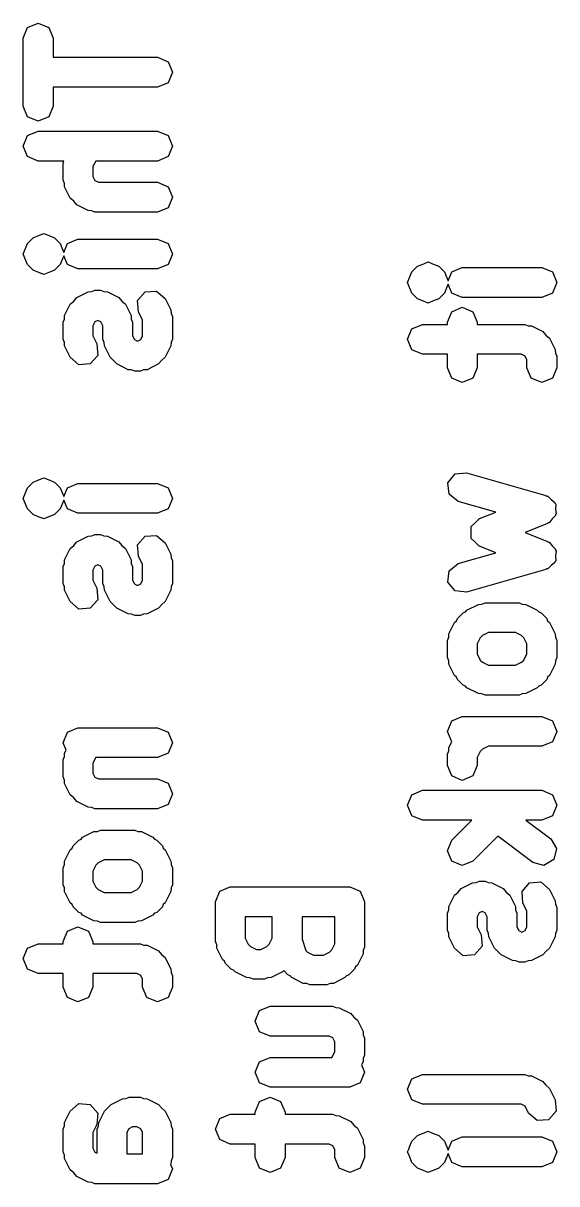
# Model space of a CAD drawing. Extents: x -6.3 to 7.5, y -8.7 to 10.5.
# Drawn here: x 5.725 to 7.513, y 0.849 to 4.739 of the extents above; entities that cross this region are included whole.
import ezdxf

# ---------------------------------------------------------------- set-up
doc = ezdxf.new("R2010")
doc.units = 0
doc.layers.add('BLACK', color=7, linetype='CONTINUOUS')

msp = doc.modelspace()

# ---------------------------------------------------------------- linework, layer by layer
at = {"layer": 'BLACK', "linetype": 'CONTINUOUS'}
for p, q in [((5.72524, 4.68945), (5.73988, 4.72481)), ((5.73988, 4.72481), (5.77524, 4.73945)), ((5.77524, 4.73945), (5.81059, 4.72481)), ((5.81059, 4.72481), (5.82524, 4.68945)), ((5.72524, 4.46088), (5.72524, 4.68945)), ((5.82524, 4.68945), (5.82524, 4.62517)), ((5.82524, 4.62517), (6.17524, 4.62517)), ((6.17524, 4.62517), (6.21059, 4.61052)), ((6.21059, 4.61052), (6.22524, 4.57517)), ((6.22524, 4.57517), (6.21059, 4.53981)), ((6.17524, 4.52517), (5.82524, 4.52517)), ((5.82524, 4.52517), (5.82524, 4.46088)), ((6.21059, 4.53981), (6.17524, 4.52517)), ((5.73988, 4.42552), (5.72524, 4.46088)), ((5.82524, 4.46088), (5.81059, 4.42552)), ((5.77524, 4.41088), (5.73988, 4.42552)), ((5.81059, 4.42552), (5.77524, 4.41088)), ((5.72524, 4.32755), (5.73988, 4.3629)), ((5.73988, 4.3629), (5.77524, 4.37755)), ((5.77524, 4.37755), (6.17524, 4.37755)), ((6.17524, 4.37755), (6.21059, 4.3629)), ((6.21059, 4.3629), (6.22524, 4.32755)), ((5.73988, 4.29219), (5.72524, 4.32755)), ((6.22524, 4.32755), (6.21059, 4.29219)), ((5.77524, 4.27755), (5.73988, 4.29219)), ((6.21059, 4.29219), (6.17524, 4.27755)), ((5.86153, 4.27755), (5.77524, 4.27755)), ((5.85857, 4.2704), (5.86153, 4.27755)), ((5.85857, 4.21326), (5.85857, 4.2704)), ((5.96804, 4.27755), (5.95857, 4.2586)), ((5.95857, 4.2586), (5.95857, 4.22506)), ((6.17524, 4.27755), (5.96804, 4.27755)), ((5.86302, 4.20251), (5.85857, 4.21326)), ((5.86385, 4.1909), (5.86302, 4.20251)), ((5.95857, 4.22506), (5.96488, 4.21243)), ((5.96488, 4.21243), (5.97751, 4.20612)), ((5.97751, 4.20612), (6.17524, 4.20612)), ((6.17524, 4.20612), (6.21059, 4.19147)), ((5.8829, 4.1528), (5.86385, 4.1909)), ((6.21059, 4.19147), (6.22524, 4.15612)), ((5.89487, 4.14242), (5.8829, 4.1528)), ((5.90526, 4.13044), (5.89487, 4.14242)), ((5.94335, 4.1114), (5.90526, 4.13044)), ((6.22524, 4.15612), (6.21059, 4.12076)), ((5.95496, 4.11057), (5.94335, 4.1114)), ((5.96571, 4.10612), (5.95496, 4.11057)), ((6.17524, 4.10612), (5.96571, 4.10612)), ((6.21059, 4.12076), (6.17524, 4.10612)), ((5.73988, 4.001), (5.75893, 4.02004)), ((5.75893, 4.02005), (5.77964, 4.02862)), ((5.75893, 4.02004), (5.75893, 4.02005)), ((5.75893, 4.02004), (5.75893, 4.02004)), ((5.77964, 4.02862), (5.79428, 4.03469)), ((5.79428, 4.03469), (5.79428, 4.03469)), ((5.79428, 4.03469), (5.80893, 4.02862)), ((5.80893, 4.02862), (5.82964, 4.02004)), ((5.82964, 4.02004), (5.82964, 4.02004)), ((5.82964, 4.02004), (5.82964, 4.02004)), ((5.82964, 4.02004), (5.84869, 4.001)), ((5.87321, 4.001), (5.90857, 4.01564)), ((5.90857, 4.01564), (6.17524, 4.01564)), ((6.17524, 4.01564), (6.21059, 4.001)), ((5.72524, 3.96564), (5.73988, 4.001)), ((5.84869, 4.001), (5.85475, 3.98635)), ((5.85475, 3.98635), (5.86095, 3.97139)), ((5.86095, 3.97139), (5.87321, 4.001)), ((6.21059, 4.001), (6.22524, 3.96564)), ((5.73988, 3.93029), (5.72524, 3.96564)), ((5.75893, 3.91124), (5.73988, 3.93029)), ((5.84869, 3.93029), (5.82964, 3.91124)), ((5.85658, 3.94934), (5.84869, 3.93029)), ((5.86095, 3.95989), (5.85658, 3.94934)), ((5.87321, 3.93029), (5.86095, 3.95989)), ((5.90857, 3.91564), (5.87321, 3.93029)), ((6.21059, 3.93029), (6.17524, 3.91564)), ((6.22524, 3.96564), (6.21059, 3.93029)), ((7.04693, 3.92481), (7.06764, 3.93339)), ((7.06764, 3.93339), (7.08228, 3.93945)), ((7.08228, 3.93945), (7.08228, 3.93945)), ((7.08228, 3.93945), (7.09693, 3.93338)), ((7.09693, 3.93338), (7.11764, 3.92481)), ((5.77964, 3.90266), (5.75893, 3.91124)), ((5.75893, 3.91124), (5.75893, 3.91124)), ((5.75893, 3.91124), (5.75893, 3.91124)), ((5.79428, 3.89659), (5.77964, 3.90266)), ((5.81641, 3.90576), (5.79428, 3.89659)), ((5.79428, 3.89659), (5.79428, 3.89659)), ((5.82964, 3.91124), (5.81641, 3.90576)), ((5.82964, 3.91124), (5.82964, 3.91124)), ((5.82964, 3.91124), (5.82964, 3.91124)), ((6.17524, 3.91564), (5.90857, 3.91564)), ((7.01324, 3.8704), (7.02788, 3.90576)), ((7.02788, 3.90576), (7.04693, 3.92481)), ((7.04693, 3.92481), (7.04693, 3.92481)), ((7.04693, 3.92481), (7.04693, 3.92481)), ((7.11764, 3.92481), (7.11764, 3.92481)), ((7.11764, 3.92481), (7.11764, 3.92481)), ((7.11764, 3.92481), (7.13669, 3.90576)), ((7.13669, 3.90576), (7.14275, 3.89111)), ((7.14275, 3.89111), (7.14895, 3.87615)), ((7.14895, 3.87615), (7.16121, 3.90576)), ((7.16121, 3.90576), (7.19657, 3.9204)), ((7.19657, 3.9204), (7.46324, 3.9204)), ((7.46324, 3.9204), (7.49859, 3.90576)), ((7.49859, 3.90576), (7.51324, 3.8704)), ((7.02788, 3.83505), (7.01324, 3.8704)), ((7.14458, 3.8541), (7.13669, 3.83505)), ((7.14895, 3.86466), (7.14458, 3.8541)), ((7.16121, 3.83505), (7.14895, 3.86466)), ((7.51324, 3.8704), (7.49859, 3.83505)), ((5.89487, 3.80791), (5.90526, 3.81989)), ((5.90526, 3.81989), (5.94335, 3.83893)), ((5.94335, 3.83893), (5.95496, 3.83976)), ((5.95496, 3.83976), (5.96571, 3.84421)), ((5.96571, 3.84421), (5.98476, 3.84421)), ((5.98476, 3.84421), (5.99551, 3.83976)), ((5.99551, 3.83976), (6.00712, 3.83893)), ((6.00712, 3.83893), (6.04521, 3.81989)), ((6.04521, 3.81989), (6.0556, 3.80791)), ((6.10875, 3.81002), (6.13383, 3.83893)), ((6.13383, 3.83893), (6.172, 3.84165)), ((6.172, 3.84165), (6.20091, 3.81657)), ((6.20091, 3.81657), (6.21996, 3.77848)), ((7.04693, 3.816), (7.02788, 3.83505)), ((7.06136, 3.81002), (7.04693, 3.816)), ((7.04693, 3.816), (7.04693, 3.816)), ((7.04693, 3.816), (7.04693, 3.816)), ((7.11764, 3.816), (7.09693, 3.80742)), ((7.13669, 3.83505), (7.11764, 3.816)), ((7.11764, 3.816), (7.11764, 3.816)), ((7.11764, 3.816), (7.11764, 3.816)), ((7.19657, 3.8204), (7.16121, 3.83505)), ((7.46324, 3.8204), (7.19657, 3.8204)), ((7.49859, 3.83505), (7.46324, 3.8204)), ((5.86385, 3.75943), (5.8829, 3.79753)), ((5.8829, 3.79753), (5.89487, 3.80791)), ((6.0556, 3.80791), (6.06758, 3.79753)), ((6.06758, 3.79753), (6.08662, 3.75943)), ((6.11147, 3.77185), (6.10875, 3.81002)), ((6.21996, 3.77848), (6.22078, 3.76687)), ((7.08228, 3.80136), (7.06136, 3.81002)), ((7.09693, 3.80742), (7.08228, 3.80136)), ((7.08228, 3.80136), (7.08228, 3.80136)), ((7.16121, 3.77243), (7.19657, 3.78707)), ((7.19657, 3.78707), (7.23192, 3.77243)), ((5.85857, 3.73707), (5.86302, 3.74782)), ((5.85857, 3.67993), (5.85857, 3.73707)), ((5.86302, 3.74782), (5.86385, 3.75943)), ((5.96488, 3.7379), (5.95857, 3.72527)), ((5.97524, 3.74307), (5.96488, 3.7379)), ((5.98559, 3.7379), (5.97524, 3.74307)), ((5.9919, 3.72527), (5.98559, 3.7379)), ((6.08662, 3.75943), (6.08745, 3.74782)), ((6.08745, 3.74782), (6.0919, 3.73707)), ((6.0919, 3.73707), (6.0919, 3.69173)), ((6.12524, 3.74431), (6.11147, 3.77185)), ((6.12524, 3.69173), (6.12524, 3.74431)), ((6.22078, 3.76687), (6.22524, 3.75612)), ((6.22524, 3.75612), (6.22524, 3.67993)), ((7.14657, 3.73707), (7.16121, 3.77243)), ((7.14657, 3.72993), (7.14657, 3.73707)), ((7.23192, 3.77243), (7.24657, 3.73707)), ((7.24657, 3.73707), (7.24657, 3.72993)), ((5.95857, 3.72527), (5.95857, 3.69173)), ((5.9919, 3.67993), (5.9919, 3.72527)), ((7.01324, 3.67993), (7.02788, 3.71528)), ((7.02788, 3.71528), (7.06324, 3.72993)), ((7.06324, 3.72993), (7.14657, 3.72993)), ((7.24657, 3.72993), (7.40609, 3.72993)), ((7.40609, 3.72993), (7.41684, 3.72547)), ((7.41684, 3.72547), (7.42845, 3.72465)), ((7.42845, 3.72465), (7.46655, 3.7056)), ((7.46655, 3.7056), (7.47693, 3.69363)), ((5.86302, 3.66918), (5.85857, 3.67993)), ((5.86385, 3.65757), (5.86302, 3.66918)), ((5.8829, 3.61947), (5.86385, 3.65757)), ((5.95857, 3.69173), (5.97234, 3.66419)), ((5.97234, 3.66419), (5.97505, 3.62602)), ((5.99636, 3.66918), (5.9919, 3.67993)), ((5.99718, 3.65757), (5.99636, 3.66918)), ((6.01623, 3.61947), (5.99718, 3.65757)), ((6.0919, 3.69173), (6.09822, 3.6791)), ((6.09822, 3.6791), (6.10857, 3.67392)), ((6.10857, 3.67392), (6.11892, 3.6791)), ((6.11892, 3.6791), (6.12524, 3.69173)), ((6.21996, 3.65757), (6.20091, 3.61947)), ((6.22078, 3.66918), (6.21996, 3.65757)), ((6.22524, 3.67993), (6.22078, 3.66918)), ((7.02788, 3.64457), (7.01324, 3.67993)), ((7.47693, 3.69363), (7.48891, 3.68324)), ((7.48891, 3.68324), (7.50796, 3.64515)), ((5.91181, 3.5944), (5.8829, 3.61947)), ((5.97505, 3.62602), (5.94998, 3.59711)), ((6.0282, 3.60909), (6.01623, 3.61947)), ((6.20091, 3.61947), (6.18893, 3.60909)), ((7.06324, 3.62993), (7.02788, 3.64457)), ((7.14657, 3.62993), (7.06324, 3.62993)), ((7.14657, 3.58469), (7.14657, 3.62993)), ((7.39429, 3.62993), (7.24657, 3.62993)), ((7.24657, 3.62993), (7.24657, 3.58469)), ((7.40692, 3.62361), (7.39429, 3.62993)), ((7.41324, 3.61098), (7.40692, 3.62361)), ((7.50796, 3.64515), (7.50878, 3.63354)), ((7.50878, 3.63354), (7.51324, 3.62278)), ((7.51324, 3.62278), (7.51324, 3.58469)), ((5.94998, 3.59711), (5.91181, 3.5944)), ((6.03859, 3.59711), (6.0282, 3.60909)), ((6.07668, 3.57806), (6.03859, 3.59711)), ((6.17855, 3.59711), (6.14045, 3.57806)), ((6.18893, 3.60909), (6.17855, 3.59711)), ((7.16121, 3.54933), (7.14657, 3.58469)), ((7.24657, 3.58469), (7.23192, 3.54933)), ((7.41324, 3.58469), (7.41324, 3.61098)), ((7.42788, 3.54933), (7.41324, 3.58469)), ((7.51324, 3.58469), (7.49859, 3.54933)), ((6.08829, 3.57724), (6.07668, 3.57806)), ((6.09904, 3.57278), (6.08829, 3.57724)), ((6.11809, 3.57278), (6.09904, 3.57278)), ((6.12885, 3.57724), (6.11809, 3.57278)), ((6.14045, 3.57806), (6.12885, 3.57724)), ((7.19657, 3.53469), (7.16121, 3.54933)), ((7.23192, 3.54933), (7.19657, 3.53469)), ((7.46324, 3.53469), (7.42788, 3.54933)), ((7.49859, 3.54933), (7.46324, 3.53469)), ((7.17229, 3.2284), (7.2103, 3.23277)), ((7.2103, 3.23277), (7.47697, 3.15657)), ((5.73988, 3.18195), (5.75893, 3.201)), ((5.75893, 3.201), (5.77964, 3.20958)), ((5.75893, 3.201), (5.75893, 3.201)), ((5.75893, 3.201), (5.75893, 3.201)), ((5.77964, 3.20958), (5.79428, 3.21564)), ((5.79428, 3.21564), (5.79428, 3.21564)), ((5.79428, 3.21564), (5.80893, 3.20958)), ((5.80893, 3.20958), (5.82964, 3.201)), ((5.82964, 3.201), (5.82964, 3.201)), ((5.82964, 3.201), (5.82964, 3.201)), ((5.82964, 3.201), (5.84868, 3.18195)), ((5.87321, 3.18195), (5.90857, 3.19659)), ((5.90857, 3.19659), (6.17524, 3.19659)), ((6.17524, 3.19659), (6.21059, 3.18195)), ((7.14849, 3.19843), (7.17229, 3.2284)), ((7.15286, 3.16041), (7.14849, 3.19843)), ((5.72524, 3.14659), (5.73313, 3.16564)), ((5.73313, 3.16564), (5.73988, 3.18195)), ((5.73988, 3.18195), (5.73988, 3.18195)), ((5.73988, 3.18195), (5.73988, 3.18195)), ((5.84868, 3.18195), (5.84869, 3.18195)), ((5.84869, 3.18195), (5.86095, 3.15234)), ((5.86095, 3.15234), (5.87321, 3.18195)), ((6.21059, 3.18195), (6.22524, 3.14659)), ((7.18283, 3.13661), (7.15286, 3.16041)), ((7.47697, 3.15657), (7.47959, 3.1545)), ((7.47959, 3.1545), (7.48293, 3.15446)), ((7.48293, 3.15446), (7.49425, 3.14285)), ((5.73988, 3.11124), (5.72524, 3.14659)), ((5.86095, 3.14085), (5.84869, 3.11124)), ((5.87321, 3.11124), (5.86095, 3.14085)), ((6.22524, 3.14659), (6.21059, 3.11124)), ((7.30887, 3.1006), (7.18283, 3.13661)), ((7.49425, 3.14285), (7.50694, 3.13278)), ((7.50694, 3.13278), (7.50732, 3.12946)), ((7.50732, 3.12946), (7.50966, 3.12707)), ((7.50966, 3.12707), (7.50946, 3.11086)), ((5.75893, 3.09219), (5.73988, 3.11124)), ((5.73988, 3.11124), (5.73988, 3.11124)), ((5.73988, 3.11124), (5.73988, 3.11124)), ((5.77357, 3.08613), (5.75893, 3.09219)), ((5.79428, 3.07755), (5.77357, 3.08613)), ((5.82964, 3.09219), (5.79428, 3.07755)), ((5.84869, 3.11124), (5.82964, 3.09219)), ((5.90857, 3.09659), (5.87321, 3.11124)), ((6.17524, 3.09659), (5.90857, 3.09659)), ((6.21059, 3.11124), (6.17524, 3.09659)), ((7.24008, 3.06497), (7.25306, 3.07827)), ((7.25306, 3.07827), (7.25372, 3.07827)), ((7.25372, 3.07827), (7.25419, 3.07873)), ((7.25419, 3.07873), (7.30887, 3.1006)), ((7.49759, 3.07748), (7.48752, 3.06479)), ((7.50919, 3.0888), (7.49759, 3.07748)), ((7.50923, 3.09214), (7.50919, 3.0888)), ((7.51131, 3.09476), (7.50923, 3.09214)), ((7.50946, 3.11086), (7.51131, 3.09476)), ((7.22634, 3.05088), (7.2268, 3.05135)), ((7.22656, 3.03231), (7.22634, 3.05088)), ((7.2268, 3.052), (7.24008, 3.06497)), ((7.2268, 3.05135), (7.2268, 3.052)), ((7.48181, 3.06207), (7.40739, 3.03231)), ((7.4842, 3.06441), (7.48181, 3.06207)), ((7.48752, 3.06479), (7.4842, 3.06441)), ((5.89487, 2.98886), (5.90526, 3.00084)), ((5.90526, 3.00084), (5.94335, 3.01989)), ((5.94335, 3.01989), (5.95496, 3.02071)), ((5.95496, 3.02071), (5.96571, 3.02517)), ((5.96571, 3.02517), (5.98476, 3.02517)), ((5.98476, 3.02517), (5.99551, 3.02071)), ((5.99551, 3.02071), (6.00712, 3.01989)), ((6.00712, 3.01989), (6.04522, 3.00084)), ((6.04522, 3.00084), (6.0556, 2.98886)), ((6.10875, 2.99098), (6.13383, 3.01989)), ((6.13383, 3.01989), (6.172, 3.0226)), ((6.172, 3.0226), (6.20091, 2.99753)), ((6.20091, 2.99753), (6.21996, 2.95943)), ((7.22634, 3.01374), (7.22656, 3.03231)), ((7.2268, 3.01327), (7.22634, 3.01374)), ((7.2268, 3.01261), (7.2268, 3.01327)), ((7.2401, 2.99963), (7.2268, 3.01261)), ((7.25306, 2.98635), (7.2401, 2.99963)), ((7.40739, 3.03231), (7.48181, 3.00254)), ((7.48181, 3.00254), (7.4842, 3.00021)), ((7.4842, 3.00021), (7.48752, 2.99982)), ((7.48752, 2.99982), (7.49759, 2.98713)), ((5.86385, 2.94038), (5.8829, 2.97848)), ((5.8829, 2.97848), (5.89487, 2.98886)), ((6.0556, 2.98886), (6.06758, 2.97848)), ((6.06758, 2.97848), (6.08662, 2.94038)), ((6.11147, 2.9528), (6.10875, 2.99098)), ((6.21996, 2.95943), (6.22078, 2.94782)), ((7.18283, 2.928), (7.30887, 2.96401)), ((7.25372, 2.98634), (7.25306, 2.98635)), ((7.25419, 2.98588), (7.25372, 2.98634)), ((7.30887, 2.96401), (7.25419, 2.98588)), ((7.49759, 2.98713), (7.50919, 2.97581)), ((7.50919, 2.97581), (7.50923, 2.97247)), ((7.50923, 2.97247), (7.51131, 2.96985)), ((7.51131, 2.96985), (7.50946, 2.95375)), ((5.85857, 2.91802), (5.86302, 2.92877)), ((5.85857, 2.86088), (5.85857, 2.91802)), ((5.86302, 2.92877), (5.86385, 2.94038)), ((5.96488, 2.91885), (5.95857, 2.90622)), ((5.97524, 2.92403), (5.96488, 2.91885)), ((5.98559, 2.91885), (5.97524, 2.92403)), ((5.9919, 2.90622), (5.98559, 2.91885)), ((6.08662, 2.94038), (6.08745, 2.92877)), ((6.08745, 2.92877), (6.0919, 2.91802)), ((6.0919, 2.91802), (6.0919, 2.87268)), ((6.12524, 2.92527), (6.11147, 2.9528)), ((6.12524, 2.87268), (6.12524, 2.92527)), ((6.22078, 2.94782), (6.22524, 2.93707)), ((6.22524, 2.93707), (6.22524, 2.86088)), ((7.15286, 2.90421), (7.18283, 2.928)), ((7.49425, 2.92176), (7.48293, 2.91016)), ((7.50694, 2.93184), (7.49425, 2.92176)), ((7.50733, 2.93516), (7.50694, 2.93184)), ((7.50966, 2.93755), (7.50733, 2.93516)), ((7.50946, 2.95375), (7.50966, 2.93755)), ((5.95857, 2.90622), (5.95857, 2.87268)), ((5.9919, 2.86088), (5.9919, 2.90622)), ((7.14849, 2.86619), (7.15286, 2.90421)), ((7.47697, 2.90804), (7.2103, 2.83185)), ((7.47959, 2.91012), (7.47697, 2.90804)), ((7.48293, 2.91016), (7.47959, 2.91012)), ((5.86302, 2.85013), (5.85857, 2.86088)), ((5.86385, 2.83852), (5.86302, 2.85013)), ((5.95857, 2.87268), (5.97234, 2.84515)), ((5.97234, 2.84515), (5.97505, 2.80697)), ((5.99636, 2.85013), (5.9919, 2.86088)), ((5.99718, 2.83852), (5.99636, 2.85013)), ((6.0919, 2.87268), (6.09822, 2.86005)), ((6.09822, 2.86005), (6.10857, 2.85488)), ((6.10857, 2.85488), (6.11892, 2.86005)), ((6.11892, 2.86005), (6.12524, 2.87268)), ((6.22078, 2.85013), (6.21996, 2.83852)), ((6.22524, 2.86088), (6.22078, 2.85013)), ((7.17229, 2.83622), (7.14849, 2.86619)), ((5.8829, 2.80042), (5.86385, 2.83852)), ((5.97505, 2.80697), (5.94998, 2.77806)), ((6.01623, 2.80042), (5.99718, 2.83852)), ((6.21996, 2.83852), (6.20091, 2.80042)), ((7.2103, 2.83185), (7.17229, 2.83622)), ((5.91181, 2.77535), (5.8829, 2.80042)), ((5.94998, 2.77806), (5.91181, 2.77535)), ((6.0282, 2.79004), (6.01623, 2.80042)), ((6.03859, 2.77806), (6.0282, 2.79004)), ((6.07668, 2.75902), (6.03859, 2.77806)), ((6.17855, 2.77806), (6.14045, 2.75902)), ((6.18893, 2.79004), (6.17855, 2.77806)), ((6.20091, 2.80042), (6.18893, 2.79004)), ((7.18026, 2.74385), (7.19931, 2.7629)), ((7.19931, 2.7629), (7.20691, 2.76605)), ((7.20691, 2.76605), (7.2123, 2.77227)), ((7.2123, 2.77227), (7.2504, 2.79132)), ((7.2504, 2.79132), (7.26201, 2.79214)), ((7.26201, 2.79214), (7.27276, 2.79659)), ((7.27276, 2.79659), (7.38704, 2.79659)), ((7.38704, 2.79659), (7.3978, 2.79214)), ((7.3978, 2.79214), (7.4094, 2.79132)), ((7.4094, 2.79132), (7.4475, 2.77227)), ((7.4475, 2.77227), (7.45289, 2.76605)), ((7.45289, 2.76605), (7.4605, 2.7629)), ((7.4605, 2.7629), (7.47954, 2.74385)), ((6.08829, 2.75819), (6.07668, 2.75902)), ((6.09904, 2.75374), (6.08829, 2.75819)), ((6.11809, 2.75374), (6.09904, 2.75374)), ((6.12885, 2.75819), (6.11809, 2.75374)), ((6.14045, 2.75902), (6.12885, 2.75819)), ((7.15185, 2.69277), (7.1709, 2.73086)), ((7.1709, 2.73086), (7.17711, 2.73625)), ((7.17711, 2.73625), (7.18026, 2.74385)), ((7.47954, 2.74385), (7.48269, 2.73625)), ((7.48269, 2.73625), (7.48891, 2.73086)), ((7.48891, 2.73086), (7.50796, 2.69277)), ((7.15102, 2.68116), (7.15185, 2.69277)), ((7.26428, 2.68645), (7.25671, 2.67888)), ((7.28456, 2.69659), (7.26428, 2.68645)), ((7.37524, 2.69659), (7.28456, 2.69659)), ((7.39552, 2.68645), (7.37524, 2.69659)), ((7.40309, 2.67888), (7.39552, 2.68645)), ((7.50796, 2.69277), (7.50878, 2.68116)), ((7.14657, 2.6704), (7.15102, 2.68116)), ((7.14657, 2.61326), (7.14657, 2.6704)), ((7.25671, 2.67888), (7.24657, 2.6586)), ((7.24657, 2.6586), (7.24657, 2.62506)), ((7.41324, 2.6586), (7.40309, 2.67888)), ((7.41324, 2.62506), (7.41324, 2.6586)), ((7.50878, 2.68116), (7.51324, 2.6704)), ((7.51324, 2.6704), (7.51324, 2.61326)), ((7.15102, 2.60251), (7.14657, 2.61326)), ((7.24657, 2.62506), (7.25671, 2.60478)), ((7.40309, 2.60478), (7.41324, 2.62506)), ((7.51324, 2.61326), (7.50878, 2.60251)), ((7.15185, 2.5909), (7.15102, 2.60251)), ((7.1709, 2.5528), (7.15185, 2.5909)), ((7.25671, 2.60478), (7.26428, 2.59721)), ((7.26428, 2.59721), (7.28456, 2.58707)), ((7.28456, 2.58707), (7.37524, 2.58707)), ((7.37524, 2.58707), (7.39552, 2.59721)), ((7.39552, 2.59721), (7.40309, 2.60478)), ((7.50796, 2.5909), (7.48891, 2.5528)), ((7.50878, 2.60251), (7.50796, 2.5909)), ((7.17711, 2.54741), (7.1709, 2.5528)), ((7.18026, 2.53981), (7.17711, 2.54741)), ((7.19931, 2.52076), (7.18026, 2.53981)), ((7.47954, 2.53981), (7.4605, 2.52076)), ((7.48269, 2.54741), (7.47954, 2.53981)), ((7.48891, 2.5528), (7.48269, 2.54741)), ((7.20691, 2.51761), (7.19931, 2.52076)), ((7.2123, 2.5114), (7.20691, 2.51761)), ((7.2504, 2.49235), (7.2123, 2.5114)), ((7.26201, 2.49152), (7.2504, 2.49235)), ((7.27276, 2.48707), (7.26201, 2.49152)), ((7.3978, 2.49152), (7.38704, 2.48707)), ((7.4094, 2.49235), (7.3978, 2.49152)), ((7.4475, 2.5114), (7.4094, 2.49235)), ((7.45289, 2.51761), (7.4475, 2.5114)), ((7.4605, 2.52076), (7.45289, 2.51761)), ((7.38704, 2.48707), (7.27276, 2.48707)), ((7.16121, 2.401), (7.19657, 2.41564)), ((7.19657, 2.41564), (7.46324, 2.41564)), ((7.46324, 2.41564), (7.49859, 2.401)), ((5.87321, 2.3629), (5.90857, 2.37755)), ((5.90857, 2.37755), (6.17524, 2.37755)), ((6.17524, 2.37755), (6.21059, 2.3629)), ((7.14657, 2.36564), (7.16121, 2.401)), ((7.49859, 2.401), (7.51324, 2.36564)), ((5.85857, 2.32755), (5.87321, 2.3629)), ((6.21059, 2.3629), (6.22524, 2.32755)), ((7.16116, 2.33043), (7.14657, 2.36564)), ((7.51324, 2.36564), (7.49859, 2.33029)), ((5.86884, 2.30275), (5.85857, 2.32755)), ((5.86385, 2.29276), (5.86884, 2.30275)), ((6.22524, 2.32755), (6.21059, 2.29219)), ((7.14657, 2.28945), (7.15102, 2.3002)), ((7.15102, 2.3002), (7.15185, 2.31181)), ((7.15185, 2.31181), (7.16116, 2.33043)), ((7.25671, 2.29793), (7.24657, 2.27765)), ((7.26428, 2.3055), (7.25671, 2.29793)), ((7.28456, 2.31564), (7.26428, 2.3055)), ((7.46324, 2.31564), (7.28456, 2.31564)), ((7.49859, 2.33029), (7.46324, 2.31564)), ((5.85857, 2.2704), (5.86302, 2.28116)), ((5.85857, 2.21326), (5.85857, 2.2704)), ((5.86302, 2.28116), (5.86385, 2.29276)), ((5.96804, 2.27755), (5.95857, 2.2586)), ((5.95857, 2.2586), (5.95857, 2.22506)), ((6.17524, 2.27755), (5.96804, 2.27755)), ((6.21059, 2.29219), (6.17524, 2.27755)), ((7.14657, 2.25136), (7.14657, 2.28945)), ((7.24657, 2.27765), (7.24657, 2.25136)), ((5.95857, 2.22506), (5.96488, 2.21243)), ((7.16121, 2.216), (7.14657, 2.25136)), ((7.24657, 2.25136), (7.23192, 2.216)), ((5.86302, 2.20251), (5.85857, 2.21326)), ((5.86385, 2.1909), (5.86302, 2.20251)), ((5.8829, 2.1528), (5.86385, 2.1909)), ((5.96488, 2.21243), (5.97751, 2.20612)), ((5.97751, 2.20612), (6.17524, 2.20612)), ((6.17524, 2.20612), (6.21059, 2.19147)), ((6.21059, 2.19147), (6.22524, 2.15612)), ((7.19657, 2.20136), (7.16121, 2.216)), ((7.23192, 2.216), (7.19657, 2.20136)), ((5.89487, 2.14242), (5.8829, 2.1528)), ((5.90526, 2.13044), (5.89487, 2.14242)), ((6.22524, 2.15612), (6.21059, 2.12076)), ((7.01324, 2.11802), (7.02788, 2.15338)), ((7.02788, 2.15338), (7.06324, 2.16802)), ((7.06324, 2.16802), (7.46324, 2.16802)), ((7.46324, 2.16802), (7.49859, 2.15338)), ((7.49859, 2.15338), (7.51324, 2.11802)), ((5.94335, 2.1114), (5.90526, 2.13044)), ((5.95496, 2.11057), (5.94335, 2.1114)), ((5.96571, 2.10612), (5.95496, 2.11057)), ((6.17524, 2.10612), (5.96571, 2.10612)), ((6.21059, 2.12076), (6.17524, 2.10612)), ((7.02788, 2.08267), (7.01324, 2.11802)), ((7.51324, 2.11802), (7.49859, 2.08267)), ((7.06324, 2.06802), (7.02788, 2.08267)), ((7.22824, 2.06802), (7.06324, 2.06802)), ((7.16121, 2.001), (7.22824, 2.06802)), ((7.46324, 2.06802), (7.41006, 2.06802)), ((7.41006, 2.06802), (7.49324, 2.00564)), ((7.49859, 2.08267), (7.46324, 2.06802)), ((5.9243, 2.01036), (5.9624, 2.02941)), ((5.9624, 2.02941), (5.97401, 2.03024)), ((5.97401, 2.03024), (5.98476, 2.03469)), ((5.98476, 2.03469), (6.09904, 2.03469)), ((6.09904, 2.03469), (6.1098, 2.03024)), ((6.1098, 2.03024), (6.12141, 2.02941)), ((6.12141, 2.02941), (6.1595, 2.01036)), ((5.89226, 1.98195), (5.91131, 2.001)), ((5.91131, 2.001), (5.91891, 2.00414)), ((5.91891, 2.00414), (5.9243, 2.01036)), ((6.1595, 2.01036), (6.16489, 2.00414)), ((6.16489, 2.00414), (6.1725, 2.001)), ((6.1725, 2.001), (6.19154, 1.98195)), ((7.14657, 1.96564), (7.16121, 2.001)), ((7.31555, 2.01391), (7.23192, 1.93029)), ((7.43324, 1.92564), (7.31555, 2.01391)), ((7.49324, 2.00564), (7.51273, 1.97271)), ((5.86385, 1.93086), (5.8829, 1.96896)), ((5.8829, 1.96896), (5.88911, 1.97435)), ((5.88911, 1.97435), (5.89226, 1.98195)), ((6.19154, 1.98195), (6.19469, 1.97435)), ((6.19469, 1.97435), (6.20091, 1.96896)), ((6.20091, 1.96896), (6.21996, 1.93086)), ((7.16121, 1.93029), (7.14657, 1.96564)), ((7.51273, 1.97271), (7.50324, 1.93564)), ((5.85857, 1.9085), (5.86302, 1.91925)), ((5.85857, 1.85136), (5.85857, 1.9085)), ((5.86302, 1.91925), (5.86385, 1.93086)), ((5.96871, 1.91698), (5.95857, 1.8967)), ((5.97628, 1.92455), (5.96871, 1.91698)), ((5.99656, 1.93469), (5.97628, 1.92455)), ((6.08724, 1.93469), (5.99656, 1.93469)), ((6.10752, 1.92455), (6.08724, 1.93469)), ((6.11509, 1.91698), (6.10752, 1.92455)), ((6.12524, 1.8967), (6.11509, 1.91698)), ((6.21996, 1.93086), (6.22078, 1.91925)), ((6.22078, 1.91925), (6.22524, 1.9085)), ((6.22524, 1.9085), (6.22524, 1.85136)), ((7.19657, 1.91564), (7.16121, 1.93029)), ((7.23192, 1.93029), (7.19657, 1.91564)), ((7.47031, 1.91614), (7.43324, 1.92564)), ((7.50324, 1.93564), (7.47031, 1.91614)), ((5.95857, 1.8967), (5.95857, 1.86316)), ((6.12524, 1.86316), (6.12524, 1.8967)), ((5.86302, 1.8406), (5.85857, 1.85136)), ((5.86385, 1.82899), (5.86302, 1.8406)), ((5.8829, 1.7909), (5.86385, 1.82899)), ((5.95857, 1.86316), (5.96871, 1.84288)), ((5.96871, 1.84288), (5.97628, 1.83531)), ((5.97628, 1.83531), (5.99656, 1.82517)), ((6.08724, 1.82517), (6.10752, 1.83531)), ((6.10752, 1.83531), (6.11509, 1.84288)), ((6.11509, 1.84288), (6.12524, 1.86316)), ((6.21996, 1.82899), (6.20091, 1.7909)), ((6.22078, 1.8406), (6.21996, 1.82899)), ((6.22524, 1.85136), (6.22078, 1.8406)), ((6.36924, 1.79421), (6.38388, 1.82957)), ((6.38388, 1.82957), (6.41924, 1.84421)), ((6.41924, 1.84421), (6.81924, 1.84421)), ((6.81924, 1.84421), (6.85459, 1.82957)), ((6.85459, 1.82957), (6.86924, 1.79421)), ((7.18287, 1.82696), (7.19326, 1.83893)), ((7.19326, 1.83893), (7.23135, 1.85798)), ((7.23135, 1.85798), (7.24296, 1.85881)), ((7.24296, 1.85881), (7.25371, 1.86326)), ((7.25371, 1.86326), (7.27276, 1.86326)), ((7.27276, 1.86326), (7.28351, 1.85881)), ((7.28351, 1.85881), (7.29512, 1.85798)), ((7.29512, 1.85798), (7.33322, 1.83893)), ((7.33322, 1.83893), (7.3436, 1.82696)), ((7.39675, 1.82907), (7.42183, 1.85798)), ((7.39947, 1.7909), (7.39675, 1.82907)), ((7.42183, 1.85798), (7.46, 1.86069)), ((7.46, 1.86069), (7.48891, 1.83562)), ((7.48891, 1.83562), (7.50796, 1.79753)), ((5.88911, 1.78551), (5.8829, 1.7909)), ((5.99656, 1.82517), (6.08724, 1.82517)), ((6.20091, 1.7909), (6.19469, 1.78551)), ((6.36924, 1.66088), (6.36924, 1.79421)), ((6.86924, 1.79421), (6.86924, 1.64183)), ((7.15185, 1.77848), (7.1709, 1.81657)), ((7.1709, 1.81657), (7.18287, 1.82696)), ((7.3436, 1.82696), (7.35558, 1.81657)), ((7.35558, 1.81657), (7.37462, 1.77848)), ((7.41324, 1.76336), (7.39947, 1.7909)), ((7.50796, 1.79753), (7.50878, 1.78592)), ((5.89226, 1.77791), (5.88911, 1.78551)), ((5.91131, 1.75886), (5.89226, 1.77791)), ((5.91891, 1.75571), (5.91131, 1.75886)), ((5.9243, 1.74949), (5.91891, 1.75571)), ((6.16489, 1.75571), (6.1595, 1.74949)), ((6.1725, 1.75886), (6.16489, 1.75571)), ((6.19154, 1.77791), (6.1725, 1.75886)), ((6.19469, 1.78551), (6.19154, 1.77791)), ((7.14657, 1.75612), (7.15102, 1.76687)), ((7.14657, 1.69897), (7.14657, 1.75612)), ((7.15102, 1.76687), (7.15185, 1.77848)), ((7.25289, 1.75694), (7.24657, 1.74431)), ((7.26324, 1.76212), (7.25289, 1.75694)), ((7.27359, 1.75694), (7.26324, 1.76212)), ((7.2799, 1.74431), (7.27359, 1.75694)), ((7.37462, 1.77848), (7.37545, 1.76687)), ((7.37545, 1.76687), (7.3799, 1.75612)), ((7.3799, 1.75612), (7.3799, 1.71078)), ((7.41324, 1.71078), (7.41324, 1.76336)), ((7.50878, 1.78592), (7.51324, 1.77517)), ((7.51324, 1.77517), (7.51324, 1.69897)), ((5.9624, 1.73044), (5.9243, 1.74949)), ((5.97401, 1.72962), (5.9624, 1.73044)), ((5.98476, 1.72517), (5.97401, 1.72962)), ((6.09904, 1.72517), (5.98476, 1.72517)), ((6.1098, 1.72962), (6.09904, 1.72517)), ((6.1214, 1.73044), (6.1098, 1.72962)), ((6.1595, 1.74949), (6.1214, 1.73044)), ((6.46924, 1.74421), (6.46924, 1.67268)), ((6.55971, 1.74421), (6.46924, 1.74421)), ((6.55971, 1.67268), (6.55971, 1.74421)), ((6.65971, 1.74421), (6.65971, 1.66899)), ((6.76924, 1.74421), (6.65971, 1.74421)), ((6.76924, 1.65364), (6.76924, 1.74421)), ((7.24657, 1.74431), (7.24657, 1.71078)), ((7.2799, 1.69897), (7.2799, 1.74431)), ((5.85857, 1.66088), (5.87321, 1.69623)), ((5.87321, 1.69623), (5.90857, 1.71088)), ((5.90857, 1.71088), (5.94392, 1.69623)), ((5.94392, 1.69623), (5.95857, 1.66088)), ((7.15102, 1.68822), (7.14657, 1.69897)), ((7.15185, 1.67661), (7.15102, 1.68822)), ((7.1709, 1.63852), (7.15185, 1.67661)), ((7.24657, 1.71078), (7.26034, 1.68324)), ((7.26034, 1.68324), (7.26305, 1.64507)), ((7.28436, 1.68822), (7.2799, 1.69897)), ((7.28518, 1.67661), (7.28436, 1.68822)), ((7.30423, 1.63852), (7.28518, 1.67661)), ((7.3799, 1.71078), (7.38622, 1.69815)), ((7.38622, 1.69815), (7.39657, 1.69297)), ((7.39657, 1.69297), (7.40692, 1.69815)), ((7.40692, 1.69815), (7.41324, 1.71078)), ((7.50796, 1.67661), (7.48891, 1.63852)), ((7.50878, 1.68822), (7.50796, 1.67661)), ((7.51324, 1.69897), (7.50878, 1.68822)), ((5.72524, 1.60374), (5.73988, 1.63909)), ((5.73988, 1.63909), (5.77524, 1.65374)), ((5.77524, 1.65374), (5.85857, 1.65374)), ((5.85857, 1.65374), (5.85857, 1.66088)), ((5.95857, 1.66088), (5.95857, 1.65374)), ((5.95857, 1.65374), (6.11809, 1.65374)), ((6.11809, 1.65374), (6.12884, 1.64928)), ((6.12884, 1.64928), (6.14045, 1.64846)), ((6.14045, 1.64846), (6.17855, 1.62941)), ((6.37369, 1.65013), (6.36924, 1.66088)), ((6.37451, 1.63852), (6.37369, 1.65013)), ((6.39356, 1.60042), (6.37451, 1.63852)), ((6.46924, 1.67268), (6.47938, 1.6524)), ((6.47938, 1.6524), (6.48695, 1.64483)), ((6.48695, 1.64483), (6.50723, 1.63469)), ((6.50723, 1.63469), (6.52172, 1.63469)), ((6.52172, 1.63469), (6.542, 1.64483)), ((6.542, 1.64483), (6.54957, 1.6524)), ((6.54957, 1.6524), (6.55971, 1.67268)), ((6.65971, 1.66899), (6.67246, 1.63075)), ((6.7591, 1.63335), (6.76924, 1.65364)), ((6.86924, 1.64183), (6.86478, 1.63108)), ((7.19981, 1.61345), (7.1709, 1.63852)), ((7.26305, 1.64507), (7.23798, 1.61616)), ((7.3162, 1.62813), (7.30423, 1.63852)), ((7.48891, 1.63852), (7.47693, 1.62813)), ((5.73988, 1.56838), (5.72524, 1.60374)), ((6.17855, 1.62941), (6.18893, 1.61744)), ((6.18893, 1.61744), (6.20091, 1.60705)), ((6.20091, 1.60705), (6.21996, 1.56895)), ((6.39978, 1.59503), (6.39356, 1.60042)), ((6.67246, 1.63075), (6.67742, 1.62578)), ((6.67742, 1.62578), (6.69771, 1.61564)), ((6.69771, 1.61564), (6.73124, 1.61564)), ((6.73124, 1.61564), (6.75152, 1.62578)), ((6.75152, 1.62578), (6.7591, 1.63335)), ((6.86396, 1.61947), (6.84491, 1.58138)), ((6.86478, 1.63108), (6.86396, 1.61947)), ((7.23798, 1.61616), (7.19981, 1.61345)), ((7.32659, 1.61616), (7.3162, 1.62813)), ((7.36468, 1.59711), (7.32659, 1.61616)), ((7.37629, 1.59629), (7.36468, 1.59711)), ((7.38704, 1.59183), (7.37629, 1.59629)), ((7.41684, 1.59629), (7.40609, 1.59183)), ((7.42845, 1.59711), (7.41684, 1.59629)), ((7.46655, 1.61616), (7.42845, 1.59711)), ((7.47693, 1.62813), (7.46655, 1.61616)), ((5.77524, 1.55374), (5.73988, 1.56838)), ((6.21996, 1.56895), (6.22078, 1.55734)), ((6.22078, 1.55734), (6.22524, 1.54659)), ((6.40293, 1.58743), (6.39978, 1.59503)), ((6.42197, 1.56838), (6.40293, 1.58743)), ((6.42958, 1.56523), (6.42197, 1.56838)), ((6.43497, 1.55902), (6.42958, 1.56523)), ((6.47307, 1.53997), (6.43497, 1.55902)), ((6.59398, 1.55902), (6.55588, 1.53997)), ((6.59806, 1.56373), (6.59398, 1.55902)), ((6.61245, 1.54933), (6.59806, 1.56373)), ((6.83554, 1.56838), (6.8165, 1.54933)), ((6.83869, 1.57598), (6.83554, 1.56838)), ((6.84491, 1.58138), (6.83869, 1.57598)), ((7.40609, 1.59183), (7.38704, 1.59183)), ((5.85857, 1.55374), (5.77524, 1.55374)), ((5.85857, 1.5085), (5.85857, 1.55374)), ((6.10629, 1.55374), (5.95857, 1.55374)), ((5.95857, 1.55374), (5.95857, 1.5085)), ((6.11892, 1.54742), (6.10629, 1.55374)), ((6.12524, 1.53479), (6.11892, 1.54742)), ((6.12524, 1.5085), (6.12524, 1.53479)), ((6.22524, 1.54659), (6.22524, 1.5085)), ((6.48467, 1.53914), (6.47307, 1.53997)), ((6.49543, 1.53469), (6.48467, 1.53914)), ((6.53352, 1.53469), (6.49543, 1.53469)), ((6.54427, 1.53914), (6.53352, 1.53469)), ((6.55588, 1.53997), (6.54427, 1.53914)), ((6.62005, 1.54618), (6.61245, 1.54933)), ((6.62545, 1.53997), (6.62005, 1.54618)), ((6.66354, 1.52092), (6.62545, 1.53997)), ((6.67515, 1.52009), (6.66354, 1.52092)), ((6.6859, 1.51564), (6.67515, 1.52009)), ((6.7538, 1.5201), (6.74304, 1.51564)), ((6.76541, 1.52092), (6.7538, 1.5201)), ((6.8035, 1.53997), (6.76541, 1.52092)), ((6.80889, 1.54619), (6.8035, 1.53997)), ((6.8165, 1.54933), (6.80889, 1.54619)), ((5.87321, 1.47314), (5.85857, 1.5085)), ((5.95857, 1.5085), (5.94392, 1.47314)), ((6.13988, 1.47314), (6.12524, 1.5085)), ((6.22524, 1.5085), (6.21059, 1.47314)), ((6.74304, 1.51564), (6.6859, 1.51564)), ((5.90857, 1.4585), (5.87321, 1.47314)), ((5.94392, 1.47314), (5.90857, 1.4585)), ((6.17524, 1.4585), (6.13988, 1.47314)), ((6.21059, 1.47314), (6.17524, 1.4585)), ((6.51721, 1.42957), (6.55257, 1.44421)), ((6.55257, 1.44421), (6.76209, 1.44421)), ((6.76209, 1.44421), (6.77284, 1.43976)), ((6.77284, 1.43976), (6.78445, 1.43893)), ((6.50257, 1.39421), (6.51721, 1.42957)), ((6.78445, 1.43893), (6.82255, 1.41989)), ((6.82255, 1.41989), (6.83293, 1.40791)), ((6.83293, 1.40791), (6.84491, 1.39753)), ((6.51721, 1.35886), (6.50257, 1.39421)), ((6.84491, 1.39753), (6.86396, 1.35943)), ((6.55257, 1.34421), (6.51721, 1.35886)), ((6.75029, 1.34421), (6.55257, 1.34421)), ((6.76292, 1.3379), (6.75029, 1.34421)), ((6.76924, 1.32527), (6.76292, 1.3379)), ((6.76924, 1.29173), (6.76924, 1.32527)), ((6.86396, 1.35943), (6.86478, 1.34782)), ((6.86478, 1.34782), (6.86924, 1.33707)), ((6.86924, 1.33707), (6.86924, 1.27993)), ((6.75976, 1.27278), (6.76924, 1.29173)), ((6.50257, 1.22279), (6.51721, 1.25814)), ((6.51721, 1.25814), (6.55257, 1.27278)), ((6.55257, 1.27278), (6.75976, 1.27278)), ((6.86396, 1.25757), (6.85896, 1.24758)), ((6.85896, 1.24758), (6.86924, 1.22279)), ((6.86478, 1.26918), (6.86396, 1.25757)), ((6.86924, 1.27993), (6.86478, 1.26918)), ((6.51721, 1.18743), (6.50257, 1.22279)), ((6.86924, 1.22279), (6.85459, 1.18743)), ((7.02788, 1.201), (7.06324, 1.21564)), ((7.06324, 1.21564), (7.40609, 1.21564)), ((7.40609, 1.21564), (7.41684, 1.21119)), ((7.41684, 1.21119), (7.42845, 1.21036)), ((7.42845, 1.21036), (7.46655, 1.19131)), ((6.55257, 1.17278), (6.51721, 1.18743)), ((6.81924, 1.17278), (6.55257, 1.17278)), ((6.85459, 1.18743), (6.81924, 1.17278)), ((7.01324, 1.16564), (7.02788, 1.201)), ((7.46655, 1.19131), (7.47693, 1.17934)), ((7.47693, 1.17934), (7.48891, 1.16895)), ((7.48891, 1.16895), (7.50796, 1.13086)), ((6.01954, 1.11512), (6.05764, 1.13417)), ((6.05764, 1.13417), (6.06925, 1.135)), ((6.06925, 1.135), (6.08, 1.13945)), ((6.08, 1.13945), (6.11809, 1.13945)), ((6.11809, 1.13945), (6.12885, 1.135)), ((6.12885, 1.135), (6.14045, 1.13417)), ((6.14045, 1.13417), (6.17855, 1.11512)), ((6.51721, 1.12481), (6.55257, 1.13945)), ((6.55257, 1.13945), (6.58792, 1.12481)), ((7.02788, 1.13029), (7.01324, 1.16564)), ((7.06324, 1.11564), (7.02788, 1.13029)), ((7.50796, 1.13086), (7.51067, 1.09269)), ((5.86385, 1.05467), (5.8829, 1.09276)), ((5.8829, 1.09276), (5.91181, 1.11784)), ((5.91181, 1.11784), (5.94998, 1.11512)), ((5.94998, 1.11512), (5.97505, 1.08621)), ((5.97813, 1.05467), (5.99718, 1.09276)), ((5.99718, 1.09276), (6.00916, 1.10315)), ((6.00916, 1.10315), (6.01954, 1.11512)), ((6.17855, 1.11512), (6.18893, 1.10315)), ((6.18893, 1.10315), (6.20091, 1.09276)), ((6.20091, 1.09276), (6.21996, 1.05467)), ((6.50257, 1.08945), (6.51721, 1.12481)), ((6.50257, 1.08231), (6.50257, 1.08945)), ((6.58792, 1.12481), (6.60257, 1.08945)), ((6.60257, 1.08945), (6.60257, 1.08231)), ((7.39429, 1.11564), (7.06324, 1.11564)), ((7.40692, 1.10933), (7.39429, 1.11564)), ((7.41851, 1.08614), (7.40692, 1.10933)), ((7.51067, 1.09269), (7.4856, 1.06378)), ((5.86302, 1.04306), (5.86385, 1.05467)), ((5.97505, 1.08621), (5.97234, 1.04804)), ((5.97731, 1.04306), (5.97813, 1.05467)), ((6.21996, 1.05467), (6.22078, 1.04306)), ((6.36924, 1.03231), (6.38388, 1.06766)), ((6.38388, 1.06766), (6.41924, 1.08231)), ((6.41924, 1.08231), (6.50257, 1.08231)), ((6.60257, 1.08231), (6.76209, 1.08231)), ((6.76209, 1.08231), (6.77284, 1.07786)), ((6.77284, 1.07786), (6.78445, 1.07703)), ((6.78445, 1.07703), (6.82255, 1.05798)), ((6.82255, 1.05798), (6.83293, 1.04601)), ((7.44742, 1.06106), (7.41851, 1.08614)), ((7.4856, 1.06378), (7.44742, 1.06106)), ((5.85857, 1.03231), (5.86302, 1.04306)), ((5.85857, 0.956118), (5.85857, 1.03231)), ((5.97234, 1.04804), (5.95857, 1.02051)), ((5.95857, 1.02051), (5.95857, 0.967921)), ((5.97286, 1.03231), (5.97731, 1.04306)), ((5.97286, 0.951305), (5.97286, 1.03231)), ((6.07917, 1.03314), (6.07285, 1.02051)), ((6.07285, 1.02051), (6.07285, 0.948975)), ((6.0918, 1.03945), (6.07917, 1.03314)), ((6.10629, 1.03945), (6.0918, 1.03945)), ((6.11892, 1.03314), (6.10629, 1.03945)), ((6.12524, 1.02051), (6.11892, 1.03314)), ((6.12524, 0.948975), (6.12524, 1.02051)), ((6.22078, 1.04306), (6.22524, 1.03231)), ((6.22524, 1.03231), (6.22524, 0.937071)), ((6.38388, 0.996954), (6.36924, 1.03231)), ((6.83293, 1.04601), (6.84491, 1.03562)), ((6.84491, 1.03562), (6.86396, 0.997527)), ((7.04693, 1.01052), (7.07698, 1.02297)), ((7.07698, 1.02297), (7.08228, 1.02517)), ((7.08228, 1.02517), (7.08228, 1.02517)), ((7.08228, 1.02517), (7.09693, 1.0191)), ((7.09693, 1.0191), (7.11764, 1.01052)), ((6.41924, 0.982309), (6.38388, 0.996954)), ((6.50257, 0.982309), (6.41924, 0.982309)), ((6.50257, 0.937071), (6.50257, 0.982309)), ((6.75029, 0.982309), (6.60257, 0.982309)), ((6.60257, 0.982309), (6.60257, 0.937071)), ((6.76292, 0.975993), (6.75029, 0.982309)), ((6.76924, 0.963363), (6.76292, 0.975993)), ((6.86396, 0.997527), (6.86478, 0.985918)), ((6.86478, 0.985918), (6.86924, 0.975166)), ((6.86924, 0.975166), (6.86924, 0.937071)), ((7.0171, 0.965457), (7.02113, 0.975166)), ((7.02113, 0.975166), (7.02788, 0.991472)), ((7.02788, 0.991473), (7.04693, 1.01052)), ((7.02788, 0.991472), (7.02788, 0.991473)), ((7.02788, 0.991472), (7.02788, 0.991472)), ((7.04693, 1.01052), (7.04693, 1.01052)), ((7.04693, 1.01052), (7.04693, 1.01052)), ((7.11764, 1.01052), (7.11764, 1.01052)), ((7.11764, 1.01052), (7.11764, 1.01052)), ((7.11764, 1.01052), (7.13668, 0.991475)), ((7.13668, 0.991475), (7.13669, 0.991474)), ((7.13669, 0.991474), (7.14895, 0.961866)), ((7.14895, 0.961866), (7.16121, 0.991473)), ((7.16121, 0.991473), (7.19657, 1.00612)), ((7.19657, 1.00612), (7.46324, 1.00612)), ((7.46324, 1.00612), (7.49859, 0.991473)), ((7.49859, 0.991473), (7.51324, 0.956118)), ((5.86302, 0.945366), (5.85857, 0.956118)), ((5.86385, 0.933757), (5.86302, 0.945366)), ((5.8829, 0.895662), (5.86385, 0.933757)), ((5.95857, 0.967921), (5.96488, 0.955291)), ((5.96488, 0.955291), (5.97286, 0.951305)), ((6.07285, 0.948975), (6.12524, 0.948975)), ((6.22524, 0.937071), (6.22078, 0.92632)), ((6.51721, 0.901716), (6.50257, 0.937071)), ((6.60257, 0.937071), (6.58792, 0.901716)), ((6.76924, 0.937071), (6.76924, 0.963363)), ((6.78388, 0.901716), (6.76924, 0.937071)), ((6.86924, 0.937071), (6.85459, 0.901716)), ((7.01324, 0.956117), (7.0171, 0.965457)), ((7.0193, 0.941472), (7.01324, 0.956117)), ((7.02788, 0.920763), (7.0193, 0.941472)), ((7.14895, 0.95037), (7.13669, 0.920763)), ((7.16121, 0.920763), (7.14895, 0.95037)), ((7.51324, 0.956118), (7.49859, 0.920763)), ((5.89487, 0.885277), (5.8829, 0.895662)), ((6.22524, 0.898975), (6.21059, 0.86362)), ((6.21996, 0.914711), (6.21928, 0.913354)), ((6.21928, 0.913354), (6.22524, 0.898975)), ((6.22078, 0.92632), (6.21996, 0.914711)), ((6.55257, 0.887071), (6.51721, 0.901716)), ((6.58792, 0.901716), (6.55257, 0.887071)), ((6.81924, 0.887071), (6.78388, 0.901716)), ((6.85459, 0.901716), (6.81924, 0.887071)), ((7.02788, 0.920762), (7.02788, 0.920763)), ((7.02788, 0.920763), (7.02788, 0.920763)), ((7.04693, 0.901715), (7.02788, 0.920762)), ((7.06154, 0.895662), (7.04693, 0.901715)), ((7.08228, 0.887071), (7.06154, 0.895662)), ((7.11764, 0.901716), (7.08228, 0.887071)), ((7.13669, 0.920763), (7.11764, 0.901716)), ((7.19657, 0.906118), (7.16121, 0.920763)), ((7.46324, 0.906118), (7.19657, 0.906118)), ((7.49859, 0.920763), (7.46324, 0.906118)), ((5.90526, 0.873302), (5.89487, 0.885277)), ((5.94335, 0.854254), (5.90526, 0.873302)), ((6.21059, 0.86362), (6.17524, 0.848975)), ((5.95496, 0.853429), (5.94335, 0.854254)), ((5.96571, 0.848975), (5.95496, 0.853429)), ((6.17524, 0.848975), (5.96571, 0.848975))]:
    msp.add_line(p, q, dxfattribs=at)

doc.saveas('drawing.dxf')
